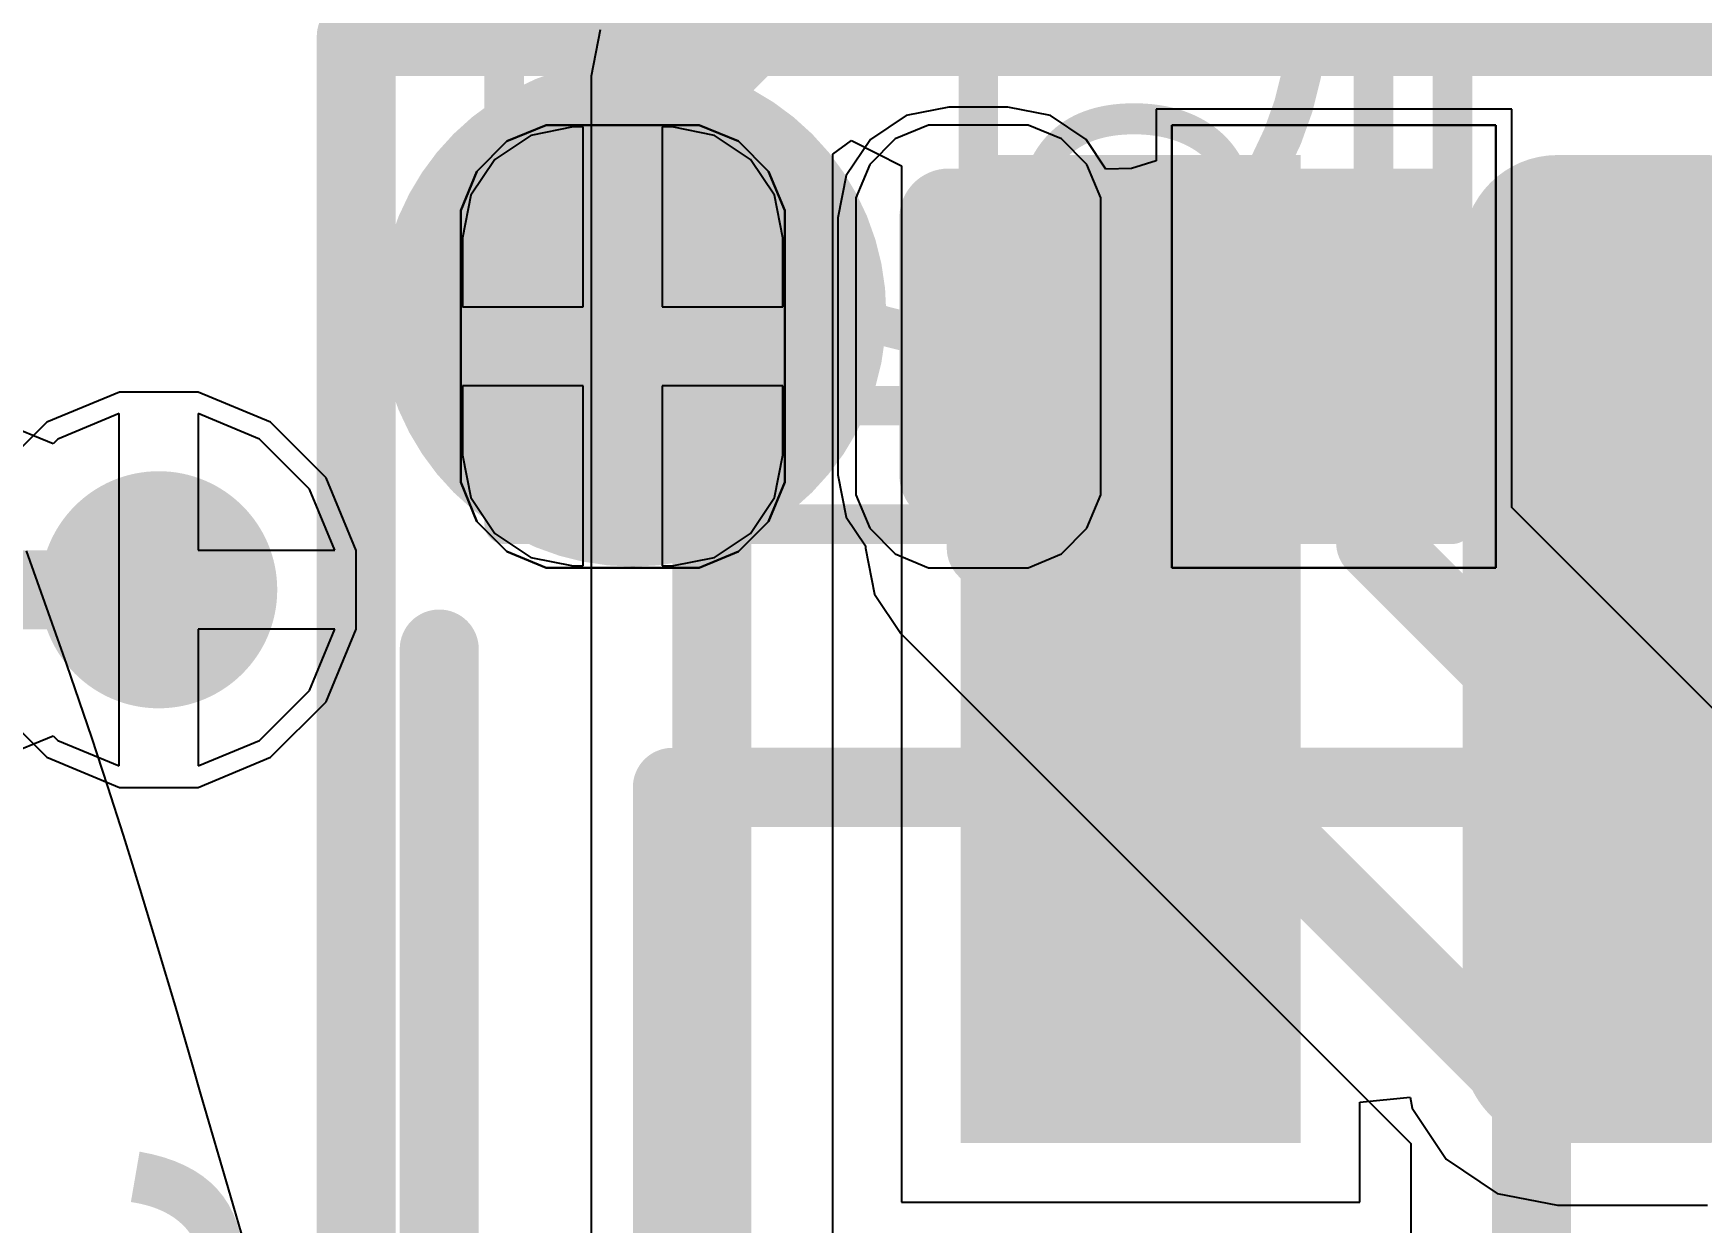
# Model space of a CAD drawing. Header units: inches. Extents: x -30 to 118, y 20 to 51.
# Drawn here: x 52.483 to 56.705, y 30.899 to 33.908 of the extents above; entities that cross this region are included whole.
import ezdxf

# ---------------------------------------------------------------- set-up
doc = ezdxf.new("R2010")
doc.units = ezdxf.units.IN
for name, color, linetype in [('Bottom 3D Body', 216, 'Continuous'), ('Bottom Courtyard', 56, 'Continuous'), ('Bottom Layer', 5, 'Continuous'), ('Bottom Overlay', 54, 'Continuous'), ('Bottom Solder', 6, 'Continuous'), ('Mechanical 1', 6, 'Continuous'), ('Top Component Outline', 56, 'Continuous'), ('Top Courtyard', 56, 'Continuous'), ('Top Layer', 1, 'Continuous'), ('Top Overlay', 2, 'Continuous'), ('Top Paste', 8, 'Continuous'), ('Top Solder', 216, 'Continuous'), ('Via Holes', 16, 'Continuous')]:
    doc.layers.add(name, color=color, linetype=linetype)
doc.styles.add('Arial', font='', dxfattribs={"height": 0.2})
doc.styles.get('Arial').set_extended_font_data('Arial')

# ---------------------------------------------------------------- blocks, each defined once
blk = doc.blocks.new('APA_RGB_LED_2020_566')
at = {"layer": 'Top Layer'}
h = blk.add_hatch(color=1, dxfattribs=at)
edge = h.paths.add_edge_path()
edge.add_arc((-1.12500283, 1.02500176), 0.12499848, 90, 180)
edge.add_line((-1.25000131, 1.02500176), (-1.25000131, 0.77499972))
edge.add_arc((-1.12500283, 0.77499972), 0.12499848, 180, 270)
edge.add_line((-1.12500283, 0.6500012399999999), (-0.5749988500000001, 0.6500012399999999))
edge.add_arc((-0.5749988500000001, 0.77499972), 0.12499848, 270, 360)
edge.add_line((-0.4500003700000001, 0.77499972), (-0.4500003700000001, 1.02500176))
edge.add_arc((-0.5749988500000001, 1.02500176), 0.12499848, 0, 90)
edge.add_line((-0.5749988500000001, 1.15000024), (-1.12500283, 1.15000024))
h = blk.add_hatch(color=1, dxfattribs=at)
edge = h.paths.add_edge_path()
edge.add_arc((0.5749988500000001, 1.02500176), 0.12499848, 90, 180)
edge.add_line((0.4500003700000001, 1.02500176), (0.4500003700000001, 0.77499972))
edge.add_arc((0.5749988500000001, 0.77499972), 0.12499848, 180, 270)
edge.add_line((0.5749988500000001, 0.6500012399999999), (1.12500283, 0.6500012399999999))
edge.add_arc((1.12500283, 0.77499972), 0.12499848, 270, 360)
edge.add_line((1.25000131, 0.77499972), (1.25000131, 1.02500176))
edge.add_arc((1.12500283, 1.02500176), 0.12499848, 0, 90)
edge.add_line((1.12500283, 1.15000024), (0.5749988500000001, 1.15000024))
h = blk.add_hatch(color=1, dxfattribs=at)
edge = h.paths.add_edge_path()
edge.add_arc((-1.17500019, 0.07499858), 0.07500112, 90, 180)
edge.add_line((-1.25000131, 0.07499858000000001), (-1.25000131, -0.07499857999999998))
edge.add_arc((-1.17500019, -0.07499858), 0.07500112, 180, 270)
edge.add_line((-1.17500019, -0.1499997), (-0.52500149, -0.1499997))
edge.add_arc((-0.52500149, -0.07499858), 0.07500112, 270, 360)
edge.add_line((-0.4500003699999999, -0.07499858), (-0.4500003699999999, 0.07499858))
edge.add_arc((-0.52500149, 0.07499858), 0.07500112, 0, 90)
edge.add_line((-0.52500149, 0.1499997), (-1.17500019, 0.1499997))
h = blk.add_hatch(color=1, dxfattribs=at)
edge = h.paths.add_edge_path()
edge.add_arc((0.52500149, 0.07499858), 0.07500112, 90, 180)
edge.add_line((0.4500003699999999, 0.07499858000000001), (0.4500003699999999, -0.07499857999999998))
edge.add_arc((0.52500149, -0.07499858), 0.07500112, 180, 270)
edge.add_line((0.52500149, -0.1499997), (1.17500019, -0.1499997))
edge.add_arc((1.17500019, -0.07499858), 0.07500112, 270, 360)
edge.add_line((1.25000131, -0.07499858), (1.25000131, 0.07499858))
edge.add_arc((1.17500019, 0.07499858), 0.07500112, 0, 90)
edge.add_line((1.17500019, 0.1499997), (0.52500149, 0.1499997))
blk.add_hatch(color=1, dxfattribs=at).paths.add_polyline_path([(-1.25000131, -0.65000124), (-0.45000037, -0.65000124), (-0.45000037, -1.15000024), (-1.25000131, -1.15000024)])
h = blk.add_hatch(color=1, dxfattribs=at)
edge = h.paths.add_edge_path()
edge.add_arc((0.5749988500000001, -0.77499972), 0.12499848, 90, 180)
edge.add_line((0.4500003700000001, -0.77499972), (0.4500003700000001, -1.02500176))
edge.add_arc((0.5749988500000001, -1.02500176), 0.12499848, 180, 270)
edge.add_line((0.5749988500000001, -1.15000024), (1.12500283, -1.15000024))
edge.add_arc((1.12500283, -1.02500176), 0.12499848, 270, 360)
edge.add_line((1.25000131, -1.02500176), (1.25000131, -0.77499972))
edge.add_arc((1.12500283, -0.77499972), 0.12499848, 0, 90)
edge.add_line((1.12500283, -0.6500012399999999), (0.5749988500000001, -0.6500012399999999))
at = {"layer": 'Top Paste'}
h = blk.add_hatch(color=8, dxfattribs=at)
edge = h.paths.add_edge_path()
edge.add_arc((-1.12500283, 1.02500176), 0.12499848, 90, 180)
edge.add_line((-1.25000131, 1.02500176), (-1.25000131, 0.77499972))
edge.add_arc((-1.12500283, 0.77499972), 0.12499848, 180, 270)
edge.add_line((-1.12500283, 0.6500012399999999), (-0.5749988500000001, 0.6500012399999999))
edge.add_arc((-0.5749988500000001, 0.77499972), 0.12499848, 270, 360)
edge.add_line((-0.4500003700000001, 0.77499972), (-0.4500003700000001, 1.02500176))
edge.add_arc((-0.5749988500000001, 1.02500176), 0.12499848, 0, 90)
edge.add_line((-0.5749988500000001, 1.15000024), (-1.12500283, 1.15000024))
h = blk.add_hatch(color=8, dxfattribs=at)
edge = h.paths.add_edge_path()
edge.add_arc((0.5749988500000001, 1.02500176), 0.12499848, 90, 180)
edge.add_line((0.4500003700000001, 1.02500176), (0.4500003700000001, 0.77499972))
edge.add_arc((0.5749988500000001, 0.77499972), 0.12499848, 180, 270)
edge.add_line((0.5749988500000001, 0.6500012399999999), (1.12500283, 0.6500012399999999))
edge.add_arc((1.12500283, 0.77499972), 0.12499848, 270, 360)
edge.add_line((1.25000131, 0.77499972), (1.25000131, 1.02500176))
edge.add_arc((1.12500283, 1.02500176), 0.12499848, 0, 90)
edge.add_line((1.12500283, 1.15000024), (0.5749988500000001, 1.15000024))
h = blk.add_hatch(color=8, dxfattribs=at)
edge = h.paths.add_edge_path()
edge.add_arc((-1.17500019, 0.07499858), 0.07500112, 90, 180)
edge.add_line((-1.25000131, 0.07499858000000001), (-1.25000131, -0.07499857999999998))
edge.add_arc((-1.17500019, -0.07499858), 0.07500112, 180, 270)
edge.add_line((-1.17500019, -0.1499997), (-0.52500149, -0.1499997))
edge.add_arc((-0.52500149, -0.07499858), 0.07500112, 270, 360)
edge.add_line((-0.4500003699999999, -0.07499858), (-0.4500003699999999, 0.07499858))
edge.add_arc((-0.52500149, 0.07499858), 0.07500112, 0, 90)
edge.add_line((-0.52500149, 0.1499997), (-1.17500019, 0.1499997))
h = blk.add_hatch(color=8, dxfattribs=at)
edge = h.paths.add_edge_path()
edge.add_arc((0.52500149, 0.07499858), 0.07500112, 90, 180)
edge.add_line((0.4500003699999999, 0.07499858000000001), (0.4500003699999999, -0.07499857999999998))
edge.add_arc((0.52500149, -0.07499858), 0.07500112, 180, 270)
edge.add_line((0.52500149, -0.1499997), (1.17500019, -0.1499997))
edge.add_arc((1.17500019, -0.07499858), 0.07500112, 270, 360)
edge.add_line((1.25000131, -0.07499858), (1.25000131, 0.07499858))
edge.add_arc((1.17500019, 0.07499858), 0.07500112, 0, 90)
edge.add_line((1.17500019, 0.1499997), (0.52500149, 0.1499997))
blk.add_hatch(color=8, dxfattribs=at).paths.add_polyline_path([(-1.25000131, -0.65000124), (-0.45000037, -0.65000124), (-0.45000037, -1.15000024), (-1.25000131, -1.15000024)])
h = blk.add_hatch(color=8, dxfattribs=at)
edge = h.paths.add_edge_path()
edge.add_arc((0.5749988500000001, -0.77499972), 0.12499848, 90, 180)
edge.add_line((0.4500003700000001, -0.77499972), (0.4500003700000001, -1.02500176))
edge.add_arc((0.5749988500000001, -1.02500176), 0.12499848, 180, 270)
edge.add_line((0.5749988500000001, -1.15000024), (1.12500283, -1.15000024))
edge.add_arc((1.12500283, -1.02500176), 0.12499848, 270, 360)
edge.add_line((1.25000131, -1.02500176), (1.25000131, -0.77499972))
edge.add_arc((1.12500283, -0.77499972), 0.12499848, 0, 90)
edge.add_line((1.12500283, -0.6500012399999999), (0.5749988500000001, -0.6500012399999999))
at = {"layer": 'Top Solder'}
h = blk.add_hatch(color=216, dxfattribs=at)
edge = h.paths.add_edge_path()
edge.add_arc((-1.12500283, 1.02500176), 0.17499838, 90, 180)
edge.add_line((-1.30000121, 1.02500176), (-1.30000121, 0.77499972))
edge.add_arc((-1.12500283, 0.77499972), 0.17499838, 180, 270)
edge.add_line((-1.12500283, 0.6000013399999999), (-0.5749988500000001, 0.6000013399999999))
edge.add_arc((-0.5749988500000001, 0.77499972), 0.17499838, 270, 360)
edge.add_line((-0.4000004700000001, 0.77499972), (-0.4000004700000001, 1.02500176))
edge.add_arc((-0.5749988500000001, 1.02500176), 0.17499838, 0, 90)
edge.add_line((-0.5749988500000001, 1.20000014), (-1.12500283, 1.20000014))
h = blk.add_hatch(color=216, dxfattribs=at)
edge = h.paths.add_edge_path()
edge.add_arc((0.5749988500000001, 1.02500176), 0.17499838, 90, 180)
edge.add_line((0.4000004700000001, 1.02500176), (0.4000004700000001, 0.77499972))
edge.add_arc((0.5749988500000001, 0.77499972), 0.17499838, 180, 270)
edge.add_line((0.5749988500000001, 0.6000013399999999), (1.12500283, 0.6000013399999999))
edge.add_arc((1.12500283, 0.77499972), 0.17499838, 270, 360)
edge.add_line((1.30000121, 0.77499972), (1.30000121, 1.02500176))
edge.add_arc((1.12500283, 1.02500176), 0.17499838, 0, 90)
edge.add_line((1.12500283, 1.20000014), (0.5749988500000001, 1.20000014))
h = blk.add_hatch(color=216, dxfattribs=at)
edge = h.paths.add_edge_path()
edge.add_arc((-1.17500019, 0.07499858), 0.12500102, 90, 180)
edge.add_line((-1.30000121, 0.07499858000000001), (-1.30000121, -0.07499857999999998))
edge.add_arc((-1.17500019, -0.07499858), 0.12500102, 180, 270)
edge.add_line((-1.17500019, -0.1999996), (-0.52500149, -0.1999996))
edge.add_arc((-0.52500149, -0.07499858), 0.12500102, 270, 360)
edge.add_line((-0.4000004699999999, -0.07499858), (-0.4000004699999999, 0.07499858))
edge.add_arc((-0.52500149, 0.07499858), 0.12500102, 0, 90)
edge.add_line((-0.52500149, 0.1999996), (-1.17500019, 0.1999996))
h = blk.add_hatch(color=216, dxfattribs=at)
edge = h.paths.add_edge_path()
edge.add_arc((0.52500149, 0.07499858), 0.12500102, 90, 180)
edge.add_line((0.4000004699999999, 0.07499858000000001), (0.4000004699999999, -0.07499857999999998))
edge.add_arc((0.52500149, -0.07499858), 0.12500102, 180, 270)
edge.add_line((0.52500149, -0.1999996), (1.17500019, -0.1999996))
edge.add_arc((1.17500019, -0.07499858), 0.12500102, 270, 360)
edge.add_line((1.30000121, -0.07499858), (1.30000121, 0.07499858))
edge.add_arc((1.17500019, 0.07499858), 0.12500102, 0, 90)
edge.add_line((1.17500019, 0.1999996), (0.52500149, 0.1999996))
blk.add_hatch(color=216, dxfattribs=at).paths.add_polyline_path([(-1.30000121, -0.6000013399999999), (-0.4000004699999999, -0.6000013399999999), (-0.4000004699999999, -1.20000014), (-1.30000121, -1.20000014)])
h = blk.add_hatch(color=216, dxfattribs=at)
edge = h.paths.add_edge_path()
edge.add_arc((0.5749988500000001, -0.77499972), 0.17499838, 90, 180)
edge.add_line((0.4000004700000001, -0.77499972), (0.4000004700000001, -1.02500176))
edge.add_arc((0.5749988500000001, -1.02500176), 0.17499838, 180, 270)
edge.add_line((0.5749988500000001, -1.20000014), (1.12500283, -1.20000014))
edge.add_arc((1.12500283, -1.02500176), 0.17499838, 270, 360)
edge.add_line((1.30000121, -1.02500176), (1.30000121, -0.77499972))
edge.add_arc((1.12500283, -0.77499972), 0.17499838, 0, 90)
edge.add_line((1.12500283, -0.6000013399999999), (0.5749988500000001, -0.6000013399999999))
at = {"layer": 'Top Component Outline'}
for points in [[(-1.00000054, 1.00000054, 0.0999998, 0.0999998, 0), (-1.00000054, -1.00000054, 0.0999998, 0.0999998, 0)], [(-1.00000054, 1.00000054, 0.0999998, 0.0999998, 0), (1.00000054, 1.00000054, 0.0999998, 0.0999998, 0)], [(1.00000054, 1.00000054, 0.0999998, 0.0999998, 0), (1.00000054, -1.00000054, 0.0999998, 0.0999998, 0)], [(-1.00000054, -1.00000054, 0.0999998, 0.0999998, 0), (1.00000054, -1.00000054, 0.0999998, 0.0999998, 0)]]:
    blk.add_lwpolyline(points, format="xyseb", dxfattribs=at)
for points in [[(-1.02499922, 1.00000054, 0.0499999, 0.0499999, 1), (-0.97500186, 1.00000054, 0.0499999, 0.0499999, 1)], [(-1.02499922, 1.00000054, 0.0499999, 0.0499999, 1), (-0.97500186, 1.00000054, 0.0499999, 0.0499999, 1)], [(0.97500186, 1.00000054, 0.0499999, 0.0499999, 1), (1.02499922, 1.00000054, 0.0499999, 0.0499999, 1)], [(0.97500186, 1.00000054, 0.0499999, 0.0499999, 1), (1.02499922, 1.00000054, 0.0499999, 0.0499999, 1)], [(-1.02499922, -1.00000054, 0.0499999, 0.0499999, 1), (-0.97500186, -1.00000054, 0.0499999, 0.0499999, 1)], [(-1.02499922, -1.00000054, 0.0499999, 0.0499999, 1), (-0.97500186, -1.00000054, 0.0499999, 0.0499999, 1)], [(0.97500186, -1.00000054, 0.0499999, 0.0499999, 1), (1.02499922, -1.00000054, 0.0499999, 0.0499999, 1)], [(0.97500186, -1.00000054, 0.0499999, 0.0499999, 1), (1.02499922, -1.00000054, 0.0499999, 0.0499999, 1)]]:
    blk.add_lwpolyline(points, format="xyseb", close=True, dxfattribs=at)
at = {"layer": 'Top Courtyard'}
for points in [[(-1.29999994, 1.20000014, 0.0999998, 0.0999998, 0), (1.29999994, 1.20000014, 0.0999998, 0.0999998, 0)], [(-1.29999994, 1.20000014, 0.0999998, 0.0999998, 0), (-1.29999994, -1.20000014, 0.0999998, 0.0999998, 0)], [(1.29999994, 1.20000014, 0.0999998, 0.0999998, 0), (1.29999994, -1.20000014, 0.0999998, 0.0999998, 0)], [(0, 0.499999, 0.0999998, 0.0999998, 0), (0, -0.499999, 0.0999998, 0.0999998, 0)], [(-0.499999, 0, 0.0999998, 0.0999998, 0), (0.499999, 0, 0.0999998, 0.0999998, 0)], [(-1.29999994, -1.20000014, 0.0999998, 0.0999998, 0), (1.29999994, -1.20000014, 0.0999998, 0.0999998, 0)]]:
    blk.add_lwpolyline(points, format="xyseb", dxfattribs=at)
for points in [[(-1.32499862, 1.20000014, 0.0499999, 0.0499999, 1), (-1.27500126, 1.20000014, 0.0499999, 0.0499999, 1)], [(-1.32499862, 1.20000014, 0.0499999, 0.0499999, 1), (-1.27500126, 1.20000014, 0.0499999, 0.0499999, 1)], [(1.27500126, 1.20000014, 0.0499999, 0.0499999, 1), (1.32499862, 1.20000014, 0.0499999, 0.0499999, 1)], [(1.27500126, 1.20000014, 0.0499999, 0.0499999, 1), (1.32499862, 1.20000014, 0.0499999, 0.0499999, 1)], [(-0.02499868, 0.499999, 0.0499999, 0.0499999, 1), (0.02499868, 0.499999, 0.0499999, 0.0499999, 1)], [(-0.5249976799999999, 0, 0.0499999, 0.0499999, 1), (-0.47500032, 0, 0.0499999, 0.0499999, 1)], [(0.47500032, 0, 0.0499999, 0.0499999, 1), (0.5249976799999999, 0, 0.0499999, 0.0499999, 1)], [(-0.02499868, -0.499999, 0.0499999, 0.0499999, 1), (0.02499868, -0.499999, 0.0499999, 0.0499999, 1)], [(-1.32499862, -1.20000014, 0.0499999, 0.0499999, 1), (-1.27500126, -1.20000014, 0.0499999, 0.0499999, 1)], [(-1.32499862, -1.20000014, 0.0499999, 0.0499999, 1), (-1.27500126, -1.20000014, 0.0499999, 0.0499999, 1)], [(1.27500126, -1.20000014, 0.0499999, 0.0499999, 1), (1.32499862, -1.20000014, 0.0499999, 0.0499999, 1)], [(1.27500126, -1.20000014, 0.0499999, 0.0499999, 1), (1.32499862, -1.20000014, 0.0499999, 0.0499999, 1)]]:
    blk.add_lwpolyline(points, format="xyseb", close=True, dxfattribs=at)
at = {"layer": 'Top Overlay'}
for p, q in [((-1.29294636, 1.2688951), (-1.1937111, 1.30999992)), ((-1.1937111, 1.30999992), (-1.1400028, 1.30999992)), ((-1.1400028, 1.30999992), (-1.1400028, 1.30999992)), ((-1.1400028, 1.30999992), (-0.55999888, 1.30999992)), ((-0.55999888, 1.30999992), (-0.5062931199999999, 1.30999992)), ((-0.5062931199999999, 1.30999992), (-0.4070578599999999, 1.2688951)), ((0.40705532, 1.2688951), (0.50629058, 1.30999992)), ((0.50629058, 1.30999992), (0.55999888, 1.30999992)), ((0.55999888, 1.30999992), (0.55999888, 1.30999992)), ((0.55999888, 1.30999992), (1.1400028, 1.30999992)), ((1.1400028, 1.30999992), (1.19370856, 1.30999992)), ((1.19370856, 1.30999992), (1.29294382, 1.2688951)), ((-1.36889744, 1.19294402), (-1.29294636, 1.2688951)), ((-0.4070578599999999, 1.2688951), (-0.33110678, 1.19294402)), ((0.33110424, 1.19294402), (0.40705532, 1.2688951)), ((1.29294382, 1.2688951), (1.3688949, 1.19294402)), ((-1.41000226, 1.09370876), (-1.36889744, 1.19294402)), ((-0.33110678, 1.19294402), (-0.28999942, 1.09370876)), ((0.28999942, 1.09370876), (0.33110424, 1.19294402)), ((1.3688949, 1.19294402), (1.41000226, 1.09370876)), ((-1.41000226, 1.04000046), (-1.41000226, 1.09370876)), ((-0.28999942, 1.09370876), (-0.28999942, 1.04000046)), ((0.28999942, 1.04000046), (0.28999942, 1.09370876)), ((1.41000226, 1.09370876), (1.41000226, 1.04000046)), ((-1.41000226, 0.76000102), (-1.41000226, 1.04000046)), ((-0.28999942, 1.04000046), (-0.28999942, 1.04000046)), ((-0.28999942, 1.04000046), (-0.28999942, 0.76000102)), ((0.28999942, 0.76000102), (0.28999942, 1.04000046)), ((1.41000226, 1.04000046), (1.41000226, 1.04000046)), ((1.41000226, 1.04000046), (1.41000226, 0.76000102)), ((-1.41000226, 0.76000102), (-1.41000226, 0.76000102)), ((-1.41000226, 0.70629526), (-1.41000226, 0.76000102)), ((-0.28999942, 0.76000102), (-0.28999942, 0.70629526)), ((0.28999942, 0.76000102), (0.28999942, 0.76000102)), ((0.28999942, 0.70629526), (0.28999942, 0.76000102)), ((1.41000226, 0.76000102), (1.41000226, 0.70629526)), ((-1.36889744, 0.60706), (-1.41000226, 0.70629526)), ((-0.28999942, 0.70629526), (-0.33110678, 0.60706)), ((0.33110424, 0.60706), (0.28999942, 0.70629526)), ((1.41000226, 0.70629526), (1.3688949, 0.60706)), ((-1.29294636, 0.53110892), (-1.36889744, 0.60706)), ((-0.33110678, 0.60706), (-0.4070578599999999, 0.53110892)), ((0.40705532, 0.53110892), (0.33110424, 0.60706)), ((1.3688949, 0.60706), (1.29294382, 0.53110892)), ((-1.1937111, 0.49000156), (-1.29294636, 0.53110892)), ((-0.4070578599999999, 0.53110892), (-0.5062931199999999, 0.49000156)), ((0.50629058, 0.49000156), (0.40705532, 0.53110892)), ((1.29294382, 0.53110892), (1.19370856, 0.49000156)), ((-1.1400028, 0.49000156), (-1.1937111, 0.49000156)), ((-0.55999888, 0.49000156), (-1.1400028, 0.49000156)), ((-0.5062931199999999, 0.49000156), (-0.55999888, 0.49000156)), ((-0.55999888, 0.49000156), (-0.55999888, 0.49000156)), ((0.55999888, 0.49000156), (0.50629058, 0.49000156)), ((1.1400028, 0.49000156), (0.55999888, 0.49000156)), ((1.19370856, 0.49000156), (1.1400028, 0.49000156)), ((1.1400028, 0.49000156), (1.1400028, 0.49000156)), ((-1.2257532, 0.30999938), (-1.31028948, 0.2749854799999999)), ((-1.18000272, 0.30999938), (-1.2257532, 0.30999938)), ((-0.51999896, 0.30999938), (-1.18000272, 0.30999938)), ((-0.4742510199999999, 0.30999938), (-0.51999896, 0.30999938)), ((-0.51999896, 0.30999938), (-0.51999896, 0.30999938)), ((-0.38971474, 0.2749854799999999), (-0.4742510199999999, 0.30999938)), ((0.47424848, 0.30999938), (0.3897122, 0.2749854799999999)), ((0.51999896, 0.30999938), (0.47424848, 0.30999938)), ((1.18000272, 0.30999938), (0.51999896, 0.30999938)), ((1.22575066, 0.30999938), (1.18000272, 0.30999938)), ((1.18000272, 0.30999938), (1.18000272, 0.30999938)), ((1.31028694, 0.2749854799999999), (1.22575066, 0.30999938)), ((-1.31028948, 0.2749854799999999), (-1.37498836, 0.2102866)), ((-0.32501586, 0.2102866), (-0.38971474, 0.2749854799999999)), ((0.3897122, 0.2749854799999999), (0.32501332, 0.2102866)), ((1.37498582, 0.2102866), (1.31028694, 0.2749854799999999)), ((-1.37498836, 0.2102866), (-1.41000226, 0.12575032)), ((-0.28999942, 0.12575032), (-0.32501586, 0.2102866)), ((0.32501332, 0.2102866), (0.28999942, 0.12575032)), ((1.41000226, 0.12575032), (1.37498582, 0.2102866)), ((-1.41000226, 0.12575032), (-1.41000226, 0.07999983999999999)), ((-0.28999942, 0.07999983999999999), (-0.28999942, 0.12575032)), ((0.28999942, 0.12575032), (0.28999942, 0.07999983999999999)), ((1.41000226, 0.07999983999999999), (1.41000226, 0.12575032)), ((-1.41000226, 0.07999983999999999), (-1.41000226, -0.07999983999999999)), ((-1.41000226, 0.07999983999999999), (-1.41000226, 0.07999983999999999)), ((-0.28999942, -0.07999983999999999), (-0.28999942, 0.07999983999999999)), ((0.28999942, 0.07999983999999999), (0.28999942, -0.07999983999999999)), ((0.28999942, 0.07999983999999999), (0.28999942, 0.07999983999999999)), ((1.41000226, -0.07999983999999999), (1.41000226, 0.07999983999999999)), ((-1.41000226, -0.07999983999999999), (-1.41000226, -0.12574778)), ((-0.28999942, -0.12574778), (-0.28999942, -0.07999983999999999)), ((-0.28999942, -0.07999983999999999), (-0.28999942, -0.07999983999999999)), ((0.28999942, -0.07999983999999999), (0.28999942, -0.12574778)), ((1.41000226, -0.12574778), (1.41000226, -0.07999983999999999)), ((1.41000226, -0.07999983999999999), (1.41000226, -0.07999983999999999)), ((-1.41000226, -0.12574778), (-1.37498836, -0.21028406)), ((-0.32501586, -0.21028406), (-0.28999942, -0.12574778)), ((0.28999942, -0.12574778), (0.32501332, -0.21028406)), ((1.37498582, -0.21028406), (1.41000226, -0.12574778)), ((-1.37498836, -0.21028406), (-1.31028948, -0.27498294)), ((-0.38971474, -0.27498294), (-0.32501586, -0.21028406)), ((0.32501332, -0.21028406), (0.3897122, -0.27498294)), ((1.31028694, -0.27498294), (1.37498582, -0.21028406)), ((-1.31028948, -0.27498294), (-1.2257532, -0.30999938)), ((-0.4742510199999999, -0.30999938), (-0.38971474, -0.27498294)), ((0.3897122, -0.27498294), (0.47424848, -0.30999938)), ((1.22575066, -0.30999938), (1.31028694, -0.27498294)), ((-1.2257532, -0.30999938), (-1.18000272, -0.30999938)), ((-1.18000272, -0.30999938), (-1.18000272, -0.30999938)), ((-1.18000272, -0.30999938), (-0.51999896, -0.30999938)), ((-0.51999896, -0.30999938), (-0.4742510199999999, -0.30999938)), ((0.47424848, -0.30999938), (0.51999896, -0.30999938)), ((0.51999896, -0.30999938), (0.51999896, -0.30999938)), ((0.51999896, -0.30999938), (1.18000272, -0.30999938)), ((1.18000272, -0.30999938), (1.22575066, -0.30999938)), ((-1.40999972, -1.30999992), (-1.40999972, -0.48999902)), ((-1.40999972, -0.48999902), (-0.28999942, -0.48999902)), ((-0.28999942, -0.48999902), (-0.28999942, -1.30999992)), ((0.40705532, -0.53110638), (0.50629058, -0.49000156)), ((0.50629058, -0.49000156), (0.55999888, -0.49000156)), ((0.55999888, -0.49000156), (0.55999888, -0.49000156)), ((0.55999888, -0.49000156), (1.1400028, -0.49000156)), ((1.1400028, -0.49000156), (1.19370856, -0.49000156)), ((1.19370856, -0.49000156), (1.29294382, -0.53110638)), ((0.33110424, -0.60705746), (0.40705532, -0.53110638)), ((1.29294382, -0.53110638), (1.3688949, -0.60705746)), ((0.28999942, -0.70629272), (0.33110424, -0.60705746)), ((1.3688949, -0.60705746), (1.41000226, -0.70629272)), ((0.28999942, -0.76000102), (0.28999942, -0.70629272)), ((1.41000226, -0.70629272), (1.41000226, -0.76000102)), ((0.28999942, -1.04000046), (0.28999942, -0.76000102)), ((1.41000226, -0.76000102), (1.41000226, -0.76000102)), ((1.41000226, -0.76000102), (1.41000226, -1.04000046)), ((0.28999942, -1.04000046), (0.28999942, -1.04000046)), ((0.28999942, -1.09370622), (0.28999942, -1.04000046)), ((1.41000226, -1.04000046), (1.41000226, -1.09370622)), ((0.33110424, -1.19294148), (0.28999942, -1.09370622)), ((1.41000226, -1.09370622), (1.3688949, -1.19294148)), ((0.40705532, -1.26889256), (0.33110424, -1.19294148)), ((1.3688949, -1.19294148), (1.29294382, -1.26889256)), ((0.50629058, -1.30999992), (0.40705532, -1.26889256)), ((1.29294382, -1.26889256), (1.19370856, -1.30999992)), ((-0.28999942, -1.30999992), (-1.40999972, -1.30999992)), ((0.55999888, -1.30999992), (0.50629058, -1.30999992)), ((1.1400028, -1.30999992), (0.55999888, -1.30999992)), ((1.19370856, -1.30999992), (1.1400028, -1.30999992)), ((1.1400028, -1.30999992), (1.1400028, -1.30999992))]:
    blk.add_line(p, q, dxfattribs=at)
at = {"layer": 'Top Courtyard', "style": 'Arial'}
blk.add_text('D17', height=0.5999987999999999, dxfattribs=at).set_placement((-0.79999078, -0.6999909799999999))
blk = doc.blocks.new('SMDHDRV10P127_2X5_615X330X560B_B_587')
at = {"layer": 'Bottom Layer'}
h = blk.add_hatch(color=5, dxfattribs=at)
edge = h.paths.add_edge_path()
edge.add_arc((-2.9600271, -1.07998133), 0.18999962, 90, 180)
edge.add_line((-3.15002672, -1.07998133), (-3.15002672, -1.45998311))
edge.add_arc((-2.9600271, -1.45998311), 0.18999962, 180, 270)
edge.add_line((-2.9600271, -1.64998273), (-0.9400260599999997, -1.64998273))
edge.add_arc((-0.9400260599999999, -1.45998311), 0.18999962, 270, 360)
edge.add_line((-0.7500264399999998, -1.45998311), (-0.7500264399999998, -1.07998133))
edge.add_arc((-0.9400260599999999, -1.07998133), 0.18999962, 0, 90)
edge.add_line((-0.9400260599999999, -0.8899817099999998), (-2.9600271, -0.8899817099999998))
blk.add_hatch(color=5, dxfattribs=at).paths.add_polyline_path([(-3.15002672, -2.15998171), (-0.75002644, -2.15998171), (-0.75002644, -2.91998273), (-3.15002672, -2.91998273)])
at = {"layer": 'Bottom Solder'}
h = blk.add_hatch(color=6, dxfattribs=at)
edge = h.paths.add_edge_path()
edge.add_arc((-2.9600271, -1.07998133), 0.23999952, 90, 180)
edge.add_line((-3.20002662, -1.07998133), (-3.20002662, -1.45998311))
edge.add_arc((-2.9600271, -1.45998311), 0.23999952, 180, 270)
edge.add_line((-2.9600271, -1.69998263), (-0.9400260599999997, -1.69998263))
edge.add_arc((-0.9400260599999999, -1.45998311), 0.23999952, 270, 360)
edge.add_line((-0.7000265399999999, -1.45998311), (-0.7000265399999999, -1.07998133))
edge.add_arc((-0.9400260599999999, -1.07998133), 0.23999952, 0, 90)
edge.add_line((-0.9400260599999999, -0.8399818099999998), (-2.9600271, -0.8399818099999998))
blk.add_hatch(color=6, dxfattribs=at).paths.add_polyline_path([(-3.20002662, -2.10998181), (-0.70002654, -2.10998181), (-0.70002654, -2.96998263), (-3.20002662, -2.96998263)])
at = {"layer": 'Bottom 3D Body'}
for points in [[(-1.60001458, -3.70000022, 0.1999996, 0.1999996, 0), (-1.60001458, 3.69998498, 0.1999996, 0.1999996, 0)], [(1.59997902, -3.70000022, 0.1999996, 0.1999996, 0), (-1.60001458, -3.70000022, 0.1999996, 0.1999996, 0)]]:
    blk.add_lwpolyline(points, format="xyseb", dxfattribs=at)
blk.add_lwpolyline([(-1.65001448, -3.70000022, 0.0999998, 0.0999998, 1), (-1.55001468, -3.70000022, 0.0999998, 0.0999998, 1)], format="xyseb", close=True, dxfattribs=at)
blk.add_lwpolyline([(-1.65001448, -3.70000022, 0.0999998, 0.0999998, 1), (-1.55001468, -3.70000022, 0.0999998, 0.0999998, 1)], format="xyseb", close=True, dxfattribs=at)
at = {"layer": 'Bottom Courtyard'}
for points in [[(-3.49998538, -4.49999862, 0.1999996, 0.1999996, 0), (-3.49998538, 4.49998338, 0.1999996, 0.1999996, 0)], [(3.50000062, -4.49999862, 0.1999996, 0.1999996, 0), (-3.49998538, -4.49999862, 0.1999996, 0.1999996, 0)]]:
    blk.add_lwpolyline(points, format="xyseb", dxfattribs=at)
blk.add_lwpolyline([(-3.54998528, -4.49999862, 0.0999998, 0.0999998, 1), (-3.44998548, -4.49999862, 0.0999998, 0.0999998, 1)], format="xyseb", close=True, dxfattribs=at)
blk.add_lwpolyline([(-3.54998528, -4.49999862, 0.0999998, 0.0999998, 1), (-3.44998548, -4.49999862, 0.0999998, 0.0999998, 1)], format="xyseb", close=True, dxfattribs=at)
at = {"layer": 'Bottom Overlay'}
for points in [[(-2.65857736, -3.80000002, 1.00000054, 1.00000054, 1), (-2.9414216, -3.80000002, 1.00000054, 1.00000054, 1)], [(-3.191421099999999, -3.80000002, 0.499999, 0.499999, 1), (-2.6914221, -3.80000002, 0.499999, 0.499999, 1)], [(-2.90857686, -3.80000002, 0.499999, 0.499999, 1), (-2.40857786, -3.80000002, 0.499999, 0.499999, 1)], [(-2.00002648, -4.28999142, 0.0999998, 0.0999998, 1), (-1.90002668, -4.28999142, 0.0999998, 0.0999998, 1)]]:
    blk.add_lwpolyline(points, format="xyseb", close=True, dxfattribs=at)
blk.add_lwpolyline([(1.94999102, -4.28999142, 0.1999996, 0.1999996, 0), (-1.95002658, -4.28999142, 0.1999996, 0.1999996, 0)], format="xyseb", dxfattribs=at)

msp = doc.modelspace()

# ---------------------------------------------------------------- hatches: boundary and pattern name
at = {"layer": 'Bottom Layer'}
h = msp.add_hatch(color=5, dxfattribs=at)
edge = h.paths.add_edge_path()
edge.add_arc((52.80000107999999, 32.50000104), 0.2999994, 0, 360)
at = {"layer": 'Top Layer'}
h = msp.add_hatch(color=1, dxfattribs=at)
edge = h.paths.add_edge_path()
edge.add_arc((52.80000107999999, 32.50000104), 0.2999994, 0, 360)
at = {"layer": 'Via Holes'}
h = msp.add_hatch(color=7, dxfattribs=at)
edge = h.paths.add_edge_path()
edge.add_arc((52.80000107999999, 32.50000104), 0.1499997, 0, 360)

# ---------------------------------------------------------------- linework, layer by layer
at = {"layer": 'Bottom Layer'}
for p, q in [((53.91740804, 33.91705688), (53.89412131999999, 33.80000352)), ((53.89412131999999, 33.80000352), (53.89412386, 33.79999082)), ((53.89412386, 33.79999082), (53.89412386, 27.30001144)), ((54.50587777999999, 33.60250328), (54.5530151, 33.63698886)), ((54.5530151, 33.63698886), (54.68001764, 33.57254398)), ((54.50587777999999, 27.42669902), (54.50587777999999, 33.60250328)), ((54.68001764, 33.57254398), (54.68001764, 30.950027)), ((52.70054483999999, 33.00000004), (52.5167733, 32.92388132)), ((52.89945732, 33.00000004), (52.70054483999999, 33.00000004)), ((53.08322885999999, 32.92388132), (52.89945732, 33.00000004)), ((52.5167733, 32.92388132), (52.39876744, 32.80587546)), ((53.22388135999999, 32.78322882), (53.08322885999999, 32.92388132)), ((53.30000008, 32.59945728), (53.22388135999999, 32.78322882)), ((53.30000008, 32.4005448), (53.30000008, 32.59945728)), ((53.22388135999999, 32.21677326), (53.30000008, 32.4005448)), ((53.08322885999999, 32.07612076), (53.22388135999999, 32.21677326)), ((52.39877252, 32.19412154), (52.5167733, 32.07612076)), ((52.5167733, 32.07612076), (52.70054483999999, 32.00000204)), ((52.89945732, 32.00000204), (53.08322885999999, 32.07612076)), ((52.70054483999999, 32.00000204), (52.89945732, 32.00000204)), ((55.84001531999999, 31.20365616), (55.96701532, 31.21616566)), ((55.84001531999999, 30.950027), (55.84001531999999, 31.20365616)), ((55.96701532, 31.21616566), (55.9726465, 31.18785736)), ((55.9726465, 31.18785736), (56.05884394, 31.0588533)), ((56.05884394, 31.0588533), (56.187848, 30.97265586)), ((54.68001764, 30.950027), (55.84001531999999, 30.950027)), ((56.187848, 30.97265586), (56.34001686, 30.94238668)), ((56.34001686, 30.94238668), (56.7200161, 30.94238668))]:
    msp.add_line(p, q, dxfattribs=at)
for points in [[(54.20000082, 33.80000352, 0.1999996, 0.1999996, 0), (54.49999767999999, 34.10000038, 0.1999996, 0.1999996, 0)], [(54.20000082, 27.29999874, 0.1999996, 0.1999996, 0), (54.20000082, 33.80000352, 0.1999996, 0.1999996, 0)], [(56.53001648, 33.21873213999999, 0.1999996, 0.1999996, 0), (56.81001846, 33.49873411999999, 0.1999996, 0.1999996, 0)], [(56.53001648, 32.35002674, 0.1999996, 0.1999996, 0), (56.53001648, 33.21873213999999, 0.1999996, 0.1999996, 0)], [(50.5000006, 32.4999985, 0.1999996, 0.1999996, 0), (52.79999854, 32.4999985, 0.1999996, 0.1999996, 0)], [(52.79999854, 32.4999985, 0.1999996, 0.1999996, 0), (52.80000107999999, 32.50000104, 0.1999996, 0.1999996, 0)]]:
    msp.add_lwpolyline(points, format="xyseb", dxfattribs=at)
for points in [[(54.15000092, 33.80000352, 0.0999998, 0.0999998, 1), (54.25000071999999, 33.80000352, 0.0999998, 0.0999998, 1)], [(54.15000092, 33.80000352, 0.0999998, 0.0999998, 1), (54.25000071999999, 33.80000352, 0.0999998, 0.0999998, 1)], [(56.48001658, 33.21873213999999, 0.0999998, 0.0999998, 1), (56.58001638, 33.21873213999999, 0.0999998, 0.0999998, 1)], [(56.48001658, 33.21873213999999, 0.0999998, 0.0999998, 1), (56.58001638, 33.21873213999999, 0.0999998, 0.0999998, 1)], [(52.74999863999999, 32.4999985, 0.0999998, 0.0999998, 1), (52.84999843999999, 32.4999985, 0.0999998, 0.0999998, 1)], [(52.74999863999999, 32.4999985, 0.0999998, 0.0999998, 1), (52.84999843999999, 32.4999985, 0.0999998, 0.0999998, 1)], [(52.75000118, 32.50000104, 0.0999998, 0.0999998, 1), (52.85000098, 32.50000104, 0.0999998, 0.0999998, 1)], [(56.48001658, 32.35002674, 0.0999998, 0.0999998, 1), (56.58001638, 32.35002674, 0.0999998, 0.0999998, 1)]]:
    msp.add_lwpolyline(points, format="xyseb", close=True, dxfattribs=at)
at = {"layer": 'Mechanical 1'}
for points in [[(54.28498668, 33.37649916, 0.0999998, 0.0999998, -0.1989114949342385), (54.04085965999999, 33.96587313999999, 0.0999998, 0.0999998, 0)], [(55.70785911999999, 33.96587313999999, 0.0999998, 0.0999998, -0.1989114949342658), (55.4637321, 33.37649916, 0.0999998, 0.0999998, 0)], [(54.87436066, 33.13237214, 0.0999998, 0.0999998, -0.1989114949342431), (54.28498668, 33.37649916, 0.0999998, 0.0999998, 0)], [(55.4637321, 33.37649916, 0.0999998, 0.0999998, -0.1989114949342521), (54.87435812, 33.13237214, 0.0999998, 0.0999998, 0)]]:
    msp.add_lwpolyline(points, format="xyseb", dxfattribs=at)
for points in [[(54.25998799999999, 33.37649916, 0.0499999, 0.0499999, 1), (54.30998536, 33.37649916, 0.0499999, 0.0499999, 1)], [(54.25998799999999, 33.37649916, 0.0499999, 0.0499999, 1), (54.30998536, 33.37649916, 0.0499999, 0.0499999, 1)], [(55.43873342, 33.37649916, 0.0499999, 0.0499999, 1), (55.48873078, 33.37649916, 0.0499999, 0.0499999, 1)], [(55.43873342, 33.37649916, 0.0499999, 0.0499999, 1), (55.48873078, 33.37649916, 0.0499999, 0.0499999, 1)], [(54.84935944, 33.13237214, 0.0499999, 0.0499999, 1), (54.8993568, 33.13237214, 0.0499999, 0.0499999, 1)], [(54.84936198, 33.13237214, 0.0499999, 0.0499999, 1), (54.89935934, 33.13237214, 0.0499999, 0.0499999, 1)]]:
    msp.add_lwpolyline(points, format="xyseb", close=True, dxfattribs=at)
at = {"layer": 'Top Layer'}
for p, q in [((54.69206231999999, 33.69990974), (54.6010973, 33.63913007999999)), ((54.79936207999999, 33.72125336), (54.69206231999999, 33.69990974)), ((54.94935923999999, 33.72125336), (54.79936207999999, 33.72125336)), ((55.056659, 33.69990974), (54.94935923999999, 33.72125336)), ((55.14762401999999, 33.63913007999999), (55.056659, 33.69990974)), ((56.2243605, 33.71586602), (55.3243623, 33.71586602)), ((55.3243623, 33.71586602), (55.3243623, 33.58581547999999)), ((56.2243605, 32.70821754), (56.2243605, 33.71586602)), ((53.8493589, 33.67125346), (53.74205913999999, 33.64990984)), ((53.87436011999999, 33.67125346), (53.8493589, 33.67125346)), ((53.87436011999999, 33.21586702), (53.87436011999999, 33.67125346)), ((54.09936093999999, 33.67125346), (54.07435972, 33.67125346)), ((54.07435972, 33.67125346), (54.07435972, 33.21586702)), ((54.20666069999999, 33.64990984), (54.09936093999999, 33.67125346)), ((53.74205913999999, 33.64990984), (53.65109665999999, 33.58913018)), ((54.29762318, 33.58913018), (54.20666069999999, 33.64990984)), ((54.6010973, 33.63913007999999), (54.54031764, 33.54816506)), ((55.1973623, 33.5646903), (55.14762401999999, 33.63913007999999)), ((53.65109665999999, 33.58913018), (53.590317, 33.4981677)), ((54.35840284, 33.4981677), (54.29762318, 33.58913018)), ((55.3243623, 33.58581547999999), (55.26235582, 33.56568344)), ((54.54031764, 33.54816506), (54.51897401999999, 33.4408653)), ((55.26235582, 33.56568344), (55.1973623, 33.5646903)), ((53.590317, 33.4981677), (53.56897338, 33.39086794)), ((54.37974646, 33.39086794), (54.35840284, 33.4981677)), ((54.51897401999999, 33.4408653), (54.51897401999999, 32.79086914)), ((53.56897338, 33.39086794), (53.56897338, 33.21586702)), ((54.37974646, 33.21586702), (54.37974646, 33.39086794)), ((53.56897338, 33.21586702), (53.87436011999999, 33.21586702)), ((54.07435972, 33.21586702), (54.37974646, 33.21586702)), ((53.87436011999999, 33.01586742), (53.56897338, 33.01586742)), ((53.56897338, 33.01586742), (53.56897338, 32.8408665)), ((53.87436011999999, 32.56048098), (53.87436011999999, 33.01586742)), ((54.37974646, 33.01586742), (54.07435972, 33.01586742)), ((54.07435972, 33.01586742), (54.07435972, 32.56048098)), ((54.37974646, 32.8408665), (54.37974646, 33.01586742)), ((52.70000128, 32.94565419999999), (52.54509683999999, 32.88149126)), ((52.70000128, 32.50000104), (52.70000128, 32.94565419999999)), ((53.05490532, 32.88149126), (52.90000088, 32.94565419999999)), ((52.90000088, 32.94565419999999), (52.90000088, 32.60000084)), ((52.53287690000001, 32.86927132), (52.4058769, 32.92187726)), ((52.54509683999999, 32.88149126), (52.53287690000001, 32.86927132)), ((53.1814913, 32.75490528), (53.05490532, 32.88149126)), ((53.56897338, 32.8408665), (53.590317, 32.73356673999999)), ((54.35840284, 32.73356673999999), (54.37974646, 32.8408665)), ((54.51897401999999, 32.79086914), (54.54031764, 32.68356937999999)), ((53.24565423999999, 32.60000084), (53.1814913, 32.75490528)), ((53.590317, 32.73356673999999), (53.65109665999999, 32.64260426)), ((54.29762318, 32.64260426), (54.35840284, 32.73356673999999)), ((54.54031764, 32.68356937999999), (54.58853446, 32.61140544)), ((57.39092154, 31.54165396), (56.2243605, 32.70821754)), ((53.65109665999999, 32.64260426), (53.74205913999999, 32.5818246)), ((54.20666069999999, 32.5818246), (54.29762318, 32.64260426)), ((52.90000088, 32.60000084), (53.24565423999999, 32.60000084)), ((54.58853446, 32.60560154), (54.58853191999999, 32.60558884)), ((54.58853191999999, 32.60558884), (54.61181864, 32.48853548)), ((54.58853446, 32.61140544), (54.58853446, 32.60560154)), ((53.74205913999999, 32.5818246), (53.8493589, 32.56048098)), ((53.8493589, 32.56048098), (53.87436011999999, 32.56048098)), ((54.07435972, 32.56048098), (54.09936093999999, 32.56048098)), ((54.09936093999999, 32.56048098), (54.20666069999999, 32.5818246)), ((52.70000128, 32.05434788), (52.70000128, 32.50000104)), ((54.61181864, 32.48853548), (54.6781228, 32.38930022)), ((53.24565423999999, 32.40000123999999), (52.90000088, 32.40000123999999)), ((52.90000088, 32.40000123999999), (52.90000088, 32.05434788)), ((53.1814913, 32.2450968), (53.24565423999999, 32.40000123999999)), ((54.6781228, 32.38930022), (55.96876284, 31.09866272)), ((53.05490532, 32.11851082), (53.1814913, 32.2450968)), ((52.4058769, 32.07812482), (52.53287690000001, 32.13073076)), ((52.53287690000001, 32.13073076), (52.54509683999999, 32.11851082)), ((52.54509683999999, 32.11851082), (52.70000128, 32.05434788)), ((52.90000088, 32.05434788), (53.05490532, 32.11851082)), ((55.96876284, 31.09866272), (55.96876284, 30.7227478))]:
    msp.add_line(p, q, dxfattribs=at)
for points in [[(54.87436066, 33.11586722, 0.1999996, 0.1999996, 0), (54.89441142, 33.09581645999999, 0.1999996, 0.1999996, 0)], [(54.89441142, 32.60558884, 0.1999996, 0.1999996, 0), (54.89441142, 33.09581645999999, 0.1999996, 0.1999996, 0)], [(55.7743614, 33.11586722, 0.1999996, 0.1999996, 0), (55.87976886, 33.01045976, 0.1999996, 0.1999996, 0)], [(55.87976886, 32.62023194, 0.1999996, 0.1999996, 0), (55.87976886, 33.01045976, 0.1999996, 0.1999996, 0)], [(54.89441142, 32.60558884, 0.1999996, 0.1999996, 0), (56.2746398, 31.22536046, 0.1999996, 0.1999996, 0)], [(55.87976886, 32.62023194, 0.1999996, 0.1999996, 0), (57.17464054, 31.32536026, 0.1999996, 0.1999996, 0)], [(56.2746398, 30.24829612, 0.1999996, 0.1999996, 0), (56.2746398, 31.22536046, 0.1999996, 0.1999996, 0)]]:
    msp.add_lwpolyline(points, format="xyseb", dxfattribs=at)
for points in [[(54.82436075999999, 33.11586722, 0.0999998, 0.0999998, 1), (54.92436056, 33.11586722, 0.0999998, 0.0999998, 1)], [(54.84441152, 33.09581645999999, 0.0999998, 0.0999998, 1), (54.94441131999999, 33.09581645999999, 0.0999998, 0.0999998, 1)], [(54.84441152, 33.09581645999999, 0.0999998, 0.0999998, 1), (54.94441131999999, 33.09581645999999, 0.0999998, 0.0999998, 1)], [(55.72436149999999, 33.11586722, 0.0999998, 0.0999998, 1), (55.8243613, 33.11586722, 0.0999998, 0.0999998, 1)], [(55.82976896, 33.01045976, 0.0999998, 0.0999998, 1), (55.92976875999999, 33.01045976, 0.0999998, 0.0999998, 1)], [(55.82976896, 33.01045976, 0.0999998, 0.0999998, 1), (55.92976875999999, 33.01045976, 0.0999998, 0.0999998, 1)], [(54.84441152, 32.60558884, 0.0999998, 0.0999998, 1), (54.94441131999999, 32.60558884, 0.0999998, 0.0999998, 1)], [(54.84441152, 32.60558884, 0.0999998, 0.0999998, 1), (54.94441131999999, 32.60558884, 0.0999998, 0.0999998, 1)], [(55.82976896, 32.62023194, 0.0999998, 0.0999998, 1), (55.92976875999999, 32.62023194, 0.0999998, 0.0999998, 1)], [(55.82976896, 32.62023194, 0.0999998, 0.0999998, 1), (55.92976875999999, 32.62023194, 0.0999998, 0.0999998, 1)], [(56.2246399, 31.22536046, 0.0999998, 0.0999998, 1), (56.3246397, 31.22536046, 0.0999998, 0.0999998, 1)], [(56.2246399, 31.22536046, 0.0999998, 0.0999998, 1), (56.3246397, 31.22536046, 0.0999998, 0.0999998, 1)]]:
    msp.add_lwpolyline(points, format="xyseb", close=True, dxfattribs=at)
at = {"layer": 'Top Overlay'}
for p, q in [((53.7806519, 33.67586864), (53.68141663999999, 33.63476128)), ((54.1680654, 33.67586864), (53.7806519, 33.67586864)), ((54.26730065999999, 33.63476128), (54.1680654, 33.67586864)), ((54.74861034, 33.67586864), (54.66407406, 33.6408522)), ((55.00010843999999, 33.67586864), (54.74861034, 33.67586864)), ((55.08464472, 33.6408522), (55.00010843999999, 33.67586864)), ((56.18436058, 33.67586864), (55.36435967999999, 33.67586864)), ((55.36435967999999, 33.67586864), (55.36435967999999, 32.55586834)), ((56.18436058, 32.55586834), (56.18436058, 33.67586864)), ((53.68141663999999, 33.63476128), (53.60546556, 33.5588102)), ((54.34325173999999, 33.5588102), (54.26730065999999, 33.63476128)), ((54.66407406, 33.6408522), (54.59937518, 33.57615332)), ((55.1493436, 33.57615332), (55.08464472, 33.6408522)), ((54.59937518, 33.57615332), (54.56436128, 33.49161703999999)), ((55.18436003999999, 33.49161703999999), (55.1493436, 33.57615332)), ((53.60546556, 33.5588102), (53.56436074, 33.45957494)), ((54.38435909999999, 33.45957494), (54.34325173999999, 33.5588102)), ((54.56436128, 33.49161703999999), (54.56436128, 33.4458691)), ((55.18436003999999, 33.4458691), (55.18436003999999, 33.49161703999999)), ((53.56436074, 33.45957494), (53.56436074, 33.40586918)), ((54.38435909999999, 33.40586918), (54.38435909999999, 33.45957494)), ((54.56436128, 33.4458691), (54.56436128, 32.78586533999999)), ((55.18436003999999, 32.78586533999999), (55.18436003999999, 33.4458691)), ((53.56436074, 33.40586918), (53.56436074, 32.82586525999999)), ((54.38435909999999, 32.82586525999999), (54.38435909999999, 33.40586918)), ((53.56436074, 32.82586525999999), (53.56436074, 32.77215696)), ((54.38435909999999, 32.77215696), (54.38435909999999, 32.82586525999999)), ((53.56436074, 32.77215696), (53.60546556, 32.6729217)), ((54.34325173999999, 32.6729217), (54.38435909999999, 32.77215696)), ((54.56436128, 32.78586533999999), (54.56436128, 32.74011486)), ((55.18436003999999, 32.74011486), (55.18436003999999, 32.78586533999999)), ((54.56436128, 32.74011486), (54.59937518, 32.65557858)), ((55.1493436, 32.65557858), (55.18436003999999, 32.74011486)), ((53.60546556, 32.6729217), (53.68141663999999, 32.59697061999999)), ((54.26730065999999, 32.59697061999999), (54.34325173999999, 32.6729217)), ((54.59937518, 32.65557858), (54.66407406, 32.5908797)), ((55.08464472, 32.5908797), (55.1493436, 32.65557858)), ((52.56731168, 32.31058054), (52.46562785999999, 32.59884513999999)), ((53.68141663999999, 32.59697061999999), (53.7806519, 32.5558658)), ((54.1680654, 32.5558658), (54.26730065999999, 32.59697061999999)), ((53.7806519, 32.5558658), (54.1680654, 32.5558658)), ((54.66407406, 32.5908797), (54.74861034, 32.5558658)), ((54.74861034, 32.5558658), (55.00010843999999, 32.5558658)), ((55.00010843999999, 32.5558658), (55.08464472, 32.5908797)), ((55.36435967999999, 32.55586834), (56.18436058, 32.55586834)), ((52.5673066, 32.31057546), (52.56731168, 32.31058054)), ((52.58858926, 32.24912524), (52.5673066, 32.31057546)), ((52.63039004, 32.12596064), (52.58858926, 32.24912524)), ((52.67117228, 32.00245568), (52.63039004, 32.12596064)), ((52.71092836, 31.87861544), (52.67117228, 32.00245568)), ((52.73042286, 31.81657594), (52.71092836, 31.87861544)), ((52.75315332, 31.74265178), (52.73042286, 31.81657594)), ((52.79804527999999, 31.5946282), (52.75315332, 31.74265178)), ((52.84217524, 31.44637348), (52.79804527999999, 31.5946282)), ((52.88554319999999, 31.29789778), (52.84217524, 31.44637348)), ((52.90694016, 31.22357484), (52.88554319999999, 31.29789778)), ((52.9813901, 30.9670069), (52.90694016, 31.22357484)), ((53.01770955999999, 30.84232084), (52.9813901, 30.9670069))]:
    msp.add_line(p, q, dxfattribs=at)

# ---------------------------------------------------------------- block references
for name, p, rotation in [('APA_RGB_LED_2020_566', (54.87436066, 33.96586806), 90), ('SMDHDRV10P127_2X5_615X330X560B_B_587', (57.7999987, 30.40000016), 270)]:
    msp.add_blockref(name, p, dxfattribs=dict(rotation=rotation))

# ---------------------------------------------------------------- texts
at = {"layer": 'Bottom Overlay', "style": 'Arial', "text_generation_flag": 2}
msp.add_text('J1', height=1.00000054, rotation=90, dxfattribs=at).set_placement((52.99999814, 31.1000013))

doc.saveas('drawing.dxf')
